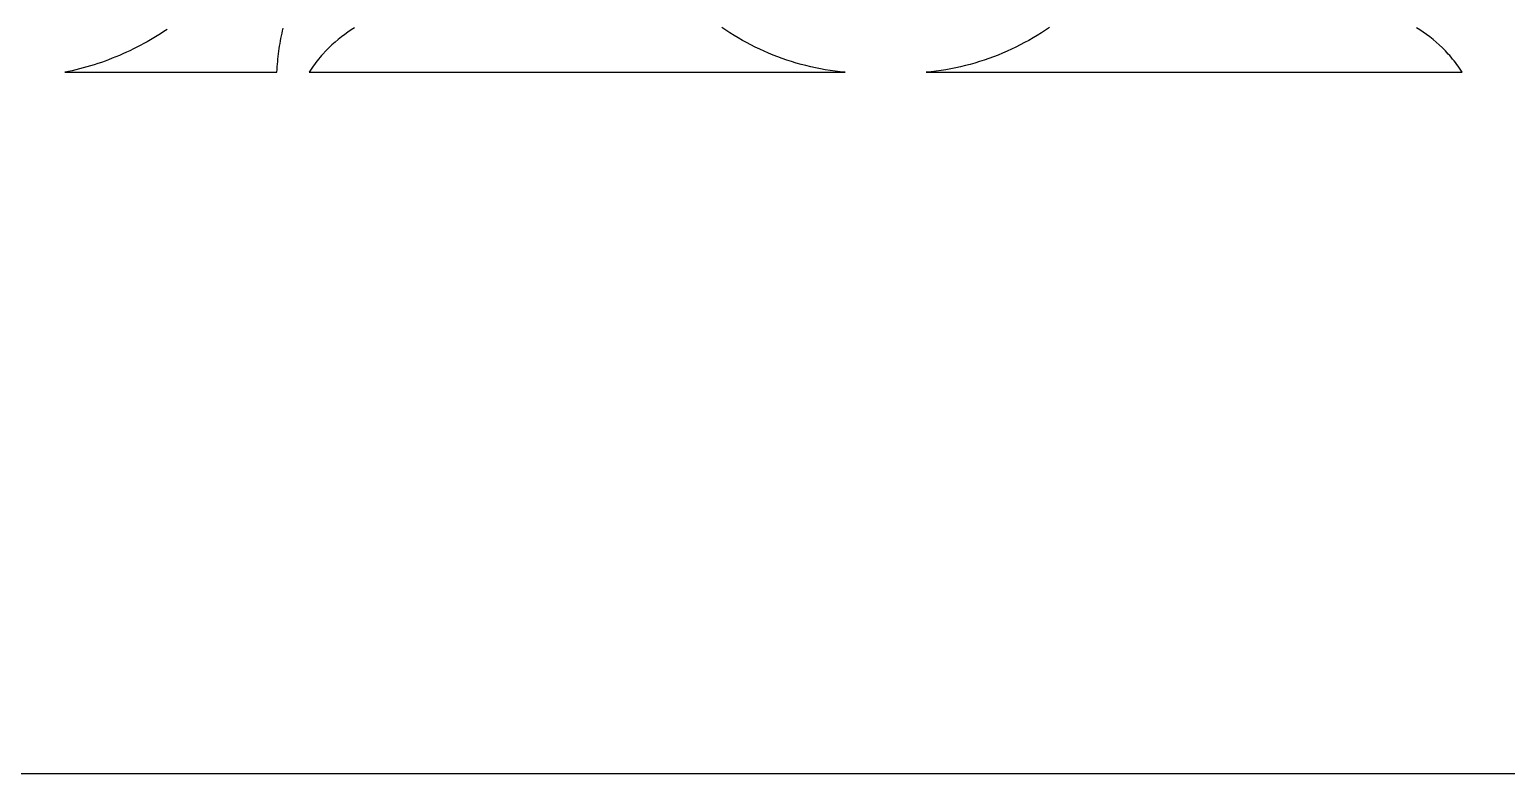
# Model space of a CAD drawing. Extents: x -4950 to -2150, y -1354 to 1346.
# Drawn here: x -2712.7 to -2344.2, y -1354.4 to -1168.7 of the extents above; entities that cross this region are included whole.
import ezdxf

# ---------------------------------------------------------------- set-up
doc = ezdxf.new("R2010")
doc.units = 0
doc.layers.add('LAYER_1', color=18, linetype='CONTINUOUS')

msp = doc.modelspace()

# ---------------------------------------------------------------- linework, layer by layer
at = {"layer": 'LAYER_1'}
msp.add_lwpolyline([(-4949.84, -1354.38), (-2149.84, -1354.38), (-2149.84, 1345.62), (-4949.84, 1345.62)], close=True, dxfattribs=at)
for points in [[(-2631.63, -1168.28), (-2632.46, -1168.82), (-2633.29, -1169.38), (-2634.1, -1169.96), (-2634.91, -1170.57), (-2635.71, -1171.2), (-2636.5, -1171.86), (-2637.28, -1172.55), (-2638.05, -1173.28), (-2638.8, -1174.03), (-2639.53, -1174.83), (-2639.9, -1175.24), (-2640.26, -1175.66), (-2640.61, -1176.08), (-2640.96, -1176.52), (-2641.31, -1176.97), (-2641.65, -1177.43), (-2641.99, -1177.9), (-2642.32, -1178.38), (-2642.65, -1178.87), (-2642.97, -1179.38), (-2509.22, -1179.38), (-2510.47, -1179.26), (-2511.72, -1179.11), (-2512.96, -1178.94), (-2514.19, -1178.75), (-2515.41, -1178.53), (-2516.63, -1178.29), (-2517.83, -1178.02), (-2519.04, -1177.73), (-2520.23, -1177.42), (-2521.41, -1177.09), (-2522.59, -1176.74), (-2523.76, -1176.36), (-2524.91, -1175.96), (-2526.06, -1175.54), (-2527.2, -1175.1), (-2528.33, -1174.63), (-2529.45, -1174.15), (-2530.55, -1173.64), (-2531.65, -1173.12), (-2532.74, -1172.57), (-2533.81, -1172), (-2534.87, -1171.42), (-2535.92, -1170.81), (-2536.96, -1170.19), (-2537.99, -1169.54), (-2539, -1168.88), (-2540, -1168.2)], [(-2458.25, -1168.2), (-2459.25, -1168.88), (-2460.27, -1169.54), (-2461.29, -1170.19), (-2462.33, -1170.81), (-2463.38, -1171.42), (-2464.44, -1172), (-2465.52, -1172.57), (-2466.6, -1173.12), (-2467.7, -1173.64), (-2468.81, -1174.15), (-2469.93, -1174.63), (-2471.06, -1175.1), (-2472.19, -1175.54), (-2473.34, -1175.96), (-2474.5, -1176.36), (-2475.67, -1176.74), (-2476.84, -1177.09), (-2478.03, -1177.42), (-2479.22, -1177.73), (-2480.42, -1178.02), (-2481.63, -1178.29), (-2482.85, -1178.53), (-2484.07, -1178.75), (-2485.3, -1178.94), (-2486.54, -1179.11), (-2487.78, -1179.26), (-2489.03, -1179.38), (-2355.29, -1179.38), (-2355.61, -1178.87), (-2355.94, -1178.38), (-2356.27, -1177.9), (-2356.61, -1177.43), (-2356.95, -1176.97), (-2357.29, -1176.52), (-2357.64, -1176.08), (-2358, -1175.66), (-2358.36, -1175.24), (-2358.72, -1174.83), (-2359.46, -1174.03), (-2360.21, -1173.28), (-2360.97, -1172.55), (-2361.75, -1171.86), (-2362.54, -1171.2), (-2363.34, -1170.57), (-2364.15, -1169.96), (-2364.97, -1169.38), (-2365.8, -1168.82), (-2366.63, -1168.28)], [(-2678.41, -1168.71), (-2679.23, -1169.25), (-2680.06, -1169.78), (-2680.89, -1170.3), (-2681.73, -1170.8), (-2682.57, -1171.3), (-2683.41, -1171.78), (-2684.26, -1172.25), (-2685.12, -1172.7), (-2685.98, -1173.15), (-2686.84, -1173.58), (-2687.71, -1174), (-2688.59, -1174.41), (-2689.46, -1174.8), (-2690.34, -1175.19), (-2691.23, -1175.56), (-2692.12, -1175.91), (-2693.01, -1176.26), (-2693.91, -1176.59), (-2694.81, -1176.91), (-2695.71, -1177.22), (-2696.62, -1177.51), (-2697.53, -1177.79), (-2698.44, -1178.06), (-2699.36, -1178.31), (-2700.28, -1178.55), (-2701.2, -1178.78), (-2702.13, -1179), (-2703.05, -1179.2), (-2703.98, -1179.38), (-2651, -1179.38), (-2650.97, -1178.71), (-2650.93, -1178.05), (-2650.89, -1177.39), (-2650.83, -1176.74), (-2650.77, -1176.08), (-2650.7, -1175.43), (-2650.63, -1174.78), (-2650.54, -1174.13), (-2650.45, -1173.48), (-2650.35, -1172.84), (-2650.24, -1172.2), (-2650.13, -1171.56), (-2650.01, -1170.92), (-2649.88, -1170.29), (-2649.74, -1169.66), (-2649.6, -1169.03), (-2649.45, -1168.4)]]:
    msp.add_lwpolyline(points, dxfattribs=at)

doc.saveas('drawing.dxf')
